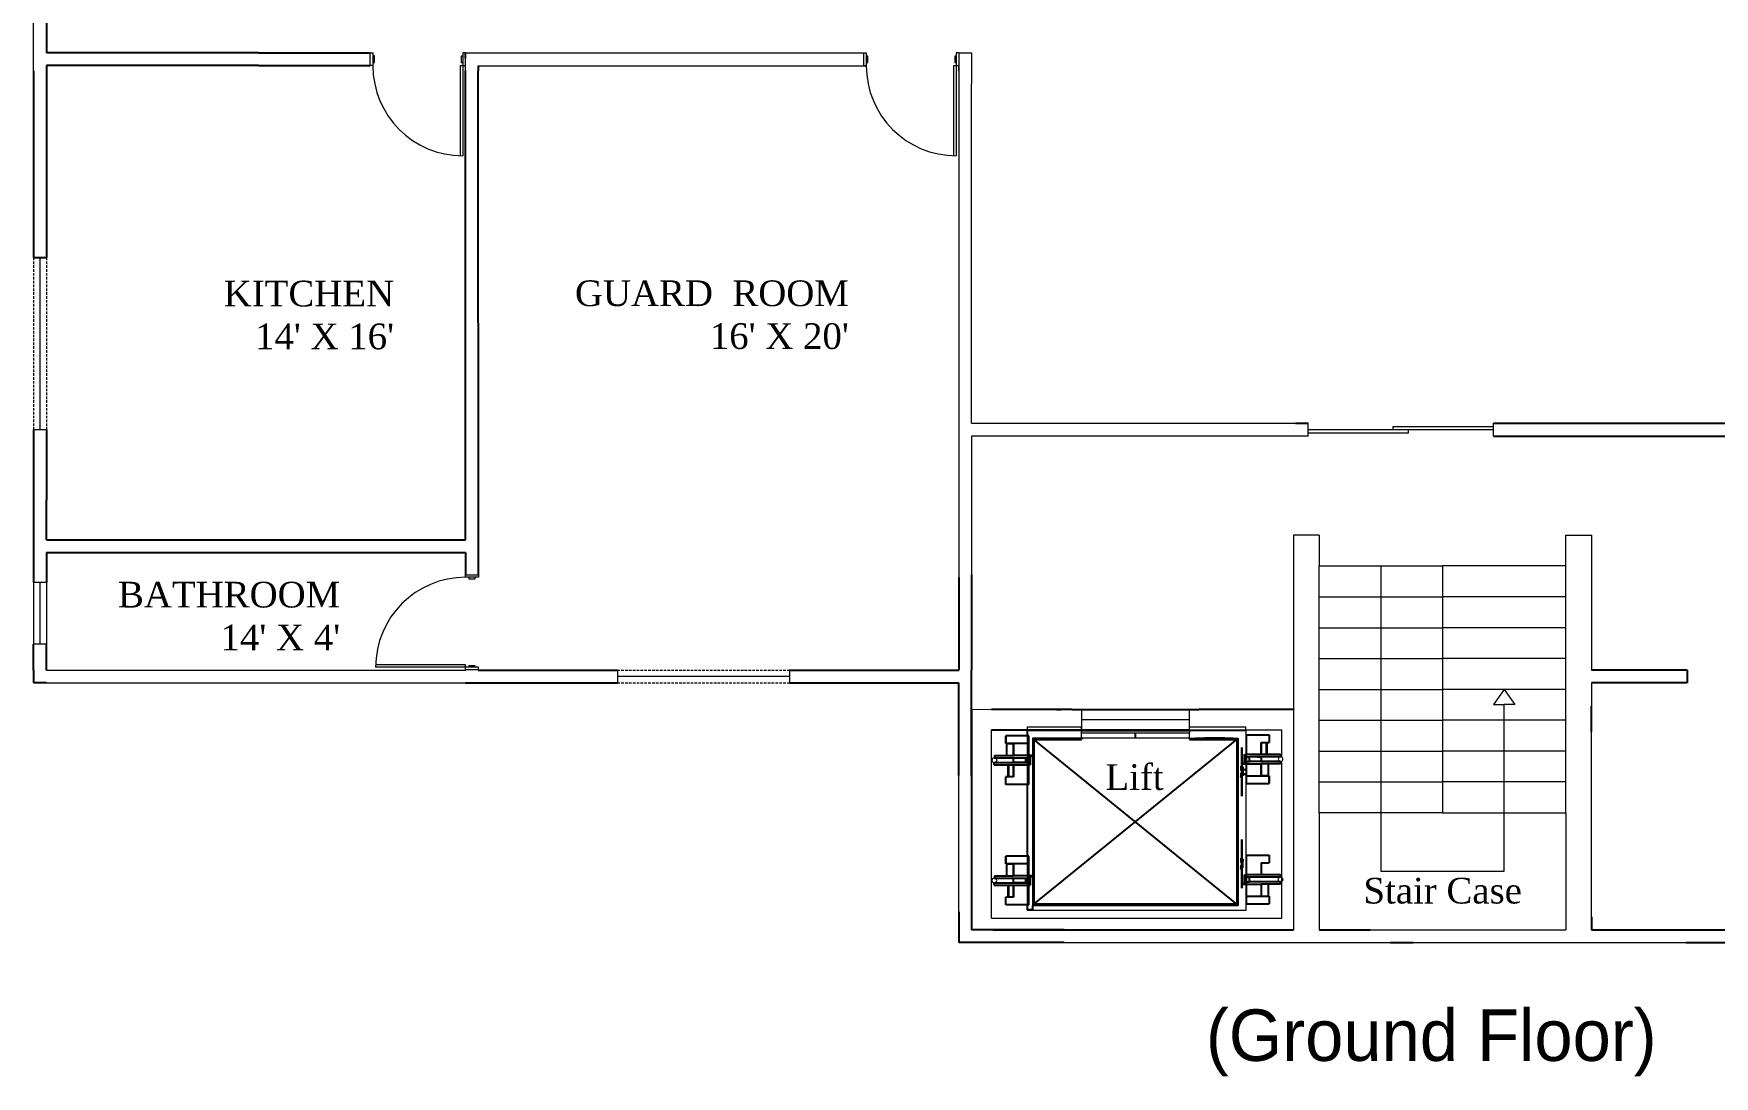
# Model space of a CAD drawing. Header units: inches. Extents: x 335 to 1396, y 98 to 841.
# Drawn here: x 335 to 989, y 98 to 503 of the extents above; entities that cross this region are included whole.
import ezdxf

# ---------------------------------------------------------------- set-up
doc = ezdxf.new("R2010")
doc.units = ezdxf.units.IN
doc.header["$MEASUREMENT"] = 0
doc.linetypes.add('DASHED2', pattern=[0.375, 0.25, -0.125])
doc.linetypes.add('DASHEDX2', pattern=[1.5, 1, -0.5])
doc.layers.add('cut', color=6, linetype='Continuous', lineweight=18)
doc.layers.add('Edges', color=7, linetype='Continuous')

# ---------------------------------------------------------------- blocks, each defined once
blk = doc.blocks.new('Otis elevator pl')
at = {"color": 7}
for p, q in [((149.94, 99.57), (36.94, 99.57)), ((134.57, 91.82), (136.57, 91.82)), ((134.57, 90.07), (134.57, 91.82)), ((136.57, 91.82), (136.57, 92.07)), ((136.57, 91.82), (136.57, 89.9)), ((51.44, 89.52), (42.53, 89.52)), ((42.53, 86.48), (42.53, 89.52)), ((42.94, 86.48), (42.53, 86.48)), ((42.94, 81.85), (42.94, 86.48)), ((45.56, 86.48), (42.94, 86.48)), ((45.56, 81.85), (45.56, 86.48)), ((51.44, 86.48), (45.56, 86.48)), ((51.44, 86.48), (51.44, 89.52)), ((51.44, 81.85), (51.44, 86.48)), ((55.07, 89.57), (54.57, 89.57)), ((55.07, 25.57), (55.07, 89.57)), ((55.07, 89.57), (134.07, 89.57)), ((134.07, 89.57), (134.07, 90.07)), ((134.07, 25.57), (134.07, 89.57)), ((136.07, 89.9), (136.57, 89.9)), ((136.07, 89.9), (136.07, 82.21)), ((136.07, 89.9), (136.07, 84.15)), ((136.57, 82.21), (136.57, 89.9)), ((136.57, 89.9), (144.98, 89.9)), ((141.95, 86.88), (144.98, 86.88)), ((141.95, 86.88), (141.95, 82.21)), ((141.95, 82.21), (141.95, 86.88)), ((141.95, 82.21), (141.95, 86.88)), ((143.81, 86.88), (143.81, 82.21)), ((143.81, 86.88), (143.81, 82.21)), ((144.22, 82.21), (144.22, 86.88)), ((144.22, 82.21), (144.22, 86.88)), ((144.98, 89.9), (144.98, 86.88)), ((38.06, 78.24), (38.06, 79.11)), ((38.06, 79.11), (50.16, 79.11)), ((38.11, 81.85), (38.11, 80.95)), ((38.11, 81.85), (42.94, 81.85)), ((38.11, 80.95), (50.16, 80.95)), ((39.06, 80.04), (38.97, 80.04)), ((42.94, 81.85), (45.56, 81.85)), ((51.44, 81.85), (45.56, 81.85)), ((50.16, 80.95), (50.16, 79.11)), ((51, 80.95), (50.16, 80.95)), ((50.16, 79.11), (51, 79.11)), ((51.44, 80.95), (51, 80.95)), ((51.44, 79.11), (51, 79.11)), ((51.57, 81.85), (51.44, 81.85)), ((51.44, 80.95), (51.44, 81.58)), ((51.44, 81.58), (51.57, 81.58)), ((51.44, 79.11), (51.44, 80.95)), ((51.57, 80.95), (51.44, 80.95)), ((51.44, 78.24), (51.44, 79.11)), ((51.44, 79.11), (51.57, 79.11)), ((53.02, 81.85), (51.57, 81.85)), ((51.57, 81.58), (51.84, 81.58)), ((51.84, 80.95), (51.57, 80.95)), ((51.57, 79.11), (51.84, 79.11)), ((51.84, 81.58), (51.84, 80.95)), ((51.84, 81.58), (52.06, 81.58)), ((51.84, 80.95), (51.84, 79.11)), ((52.06, 80.95), (51.84, 80.95)), ((51.84, 79.11), (52.06, 79.11)), ((51.84, 79.11), (51.84, 78.24)), ((52.06, 81.58), (52.06, 80.95)), ((53.02, 81.58), (52.06, 81.58)), ((52.06, 80.95), (52.06, 79.11)), ((52.06, 79.11), (52.06, 78.24)), ((53.02, 81.85), (53.02, 81.58)), ((53.13, 83.44), (53.13, 80.4)), ((53.13, 80.4), (53.13, 83.44)), ((53.13, 80.4), (53.13, 75.77)), ((53.13, 75.77), (53.13, 80.4)), ((134.5, 78.6), (134.5, 78.87)), ((134.57, 78.87), (134.5, 78.87)), ((134.5, 78.6), (134.57, 78.6)), ((135.45, 78.87), (134.57, 78.87)), ((134.57, 78.87), (134.57, 78.6)), ((134.57, 78.6), (136.07, 78.6)), ((135.45, 81.34), (135.45, 82.21)), ((135.45, 82.21), (135.67, 82.21)), ((135.45, 82.21), (135.67, 82.21)), ((135.67, 82.21), (135.45, 82.21)), ((135.67, 81.34), (135.45, 81.34)), ((135.45, 79.5), (135.45, 81.34)), ((135.45, 81.34), (135.67, 81.34)), ((135.45, 79.5), (135.67, 79.5)), ((135.45, 78.87), (135.45, 79.5)), ((135.67, 79.5), (135.45, 79.5)), ((135.67, 78.87), (135.45, 78.87)), ((135.45, 78.6), (135.67, 78.6)), ((135.67, 81.34), (135.67, 82.21)), ((135.67, 82.21), (136.07, 82.21)), ((136.07, 82.21), (135.67, 82.21)), ((135.67, 82.21), (136.07, 82.21)), ((135.67, 79.5), (135.67, 81.34)), ((136.07, 81.34), (135.67, 81.34)), ((135.67, 81.34), (136.07, 81.34)), ((135.67, 79.5), (136.07, 79.5)), ((135.67, 78.87), (135.67, 79.5)), ((136.07, 79.5), (135.67, 79.5)), ((136.07, 78.87), (135.67, 78.87)), ((135.67, 78.6), (136.07, 78.6)), ((136.07, 84.15), (136.07, 82.21)), ((136.07, 82.21), (136.07, 81.34)), ((136.07, 82.21), (136.57, 82.21)), ((136.57, 82.21), (136.07, 82.21)), ((136.07, 82.21), (136.07, 81.34)), ((136.07, 82.21), (136.07, 81.34)), ((136.07, 81.34), (136.07, 79.5)), ((136.07, 81.34), (136.51, 81.34)), ((136.07, 81.34), (136.51, 81.34)), ((136.07, 81.34), (136.07, 79.5)), ((136.07, 81.34), (136.07, 79.5)), ((136.07, 79.5), (136.07, 78.87)), ((136.07, 79.5), (136.51, 79.5)), ((136.07, 79.5), (136.07, 78.87)), ((136.51, 79.5), (136.07, 79.5)), ((136.07, 79.5), (136.07, 78.87)), ((136.07, 79.5), (136.07, 78.87)), ((136.07, 78.6), (136.07, 73.97)), ((136.07, 78.6), (136.57, 78.6)), ((136.07, 78.6), (136.07, 73.97)), ((136.51, 81.34), (136.57, 81.34)), ((136.51, 81.34), (136.57, 81.34)), ((136.51, 79.5), (136.51, 81.34)), ((136.51, 79.5), (136.57, 79.5)), ((136.57, 79.5), (136.51, 79.5)), ((136.57, 81.34), (136.57, 82.21)), ((141.95, 82.21), (136.57, 82.21)), ((136.64, 82.21), (136.57, 82.21)), ((136.57, 81.34), (136.57, 79.5)), ((137.35, 81.34), (136.57, 81.34)), ((136.57, 81.34), (137.35, 81.34)), ((137.35, 79.5), (136.57, 79.5)), ((136.57, 78.6), (136.57, 79.5)), ((137.35, 79.5), (136.57, 79.5)), ((136.57, 73.97), (136.57, 78.6)), ((136.57, 78.6), (141.95, 78.6)), ((138.2, 82.21), (136.64, 82.21)), ((137.35, 79.5), (137.35, 81.34)), ((149.46, 81.34), (137.35, 81.34)), ((137.35, 81.34), (138.7, 81.34)), ((149.4, 79.5), (137.35, 79.5)), ((138.7, 79.5), (137.35, 79.5)), ((140.01, 82.21), (138.2, 82.21)), ((138.7, 81.34), (140.27, 81.34)), ((140.27, 79.5), (138.7, 79.5)), ((141.95, 82.21), (140.01, 82.21)), ((141.95, 82.21), (140.01, 82.21)), ((140.27, 81.34), (141.95, 81.34)), ((140.27, 81.34), (141.95, 81.34)), ((141.95, 79.5), (140.27, 79.5)), ((141.95, 79.5), (140.27, 79.5)), ((149.46, 82.21), (141.95, 82.21)), ((143.89, 82.21), (141.95, 82.21)), ((143.89, 82.21), (141.95, 82.21)), ((141.95, 81.34), (141.95, 79.5)), ((141.95, 81.34), (141.95, 79.5)), ((141.95, 78.6), (141.95, 73.97)), ((144.57, 78.6), (141.95, 78.6)), ((141.95, 73.97), (141.95, 78.6)), ((141.95, 73.97), (141.95, 78.6)), ((145.7, 82.21), (143.89, 82.21)), ((145.7, 82.21), (143.89, 82.21)), ((144.57, 78.6), (144.57, 73.97)), ((149.4, 78.6), (144.57, 78.6)), ((147.26, 82.21), (145.7, 82.21)), ((147.26, 82.21), (145.7, 82.21)), ((148.45, 82.21), (147.26, 82.21)), ((148.45, 82.21), (147.26, 82.21)), ((149.2, 82.21), (148.45, 82.21)), ((149.2, 82.21), (148.45, 82.21)), ((149.46, 82.21), (149.2, 82.21)), ((149.46, 82.21), (149.2, 82.21)), ((149.4, 78.6), (149.4, 79.5)), ((149.46, 82.21), (149.46, 81.34)), ((38.06, 78.24), (45.56, 78.24)), ((38.06, 78.24), (38.31, 78.24)), ((38.31, 78.24), (39.06, 78.24)), ((39.06, 78.24), (40.25, 78.24)), ((40.25, 78.24), (41.81, 78.24)), ((45.56, 73.57), (42.53, 73.57)), ((42.53, 70.55), (42.53, 73.57)), ((45.56, 73.57), (45.56, 78.24)), ((45.56, 78.24), (51.44, 78.24)), ((51.57, 78.24), (51.44, 78.24)), ((51.44, 70.55), (51.44, 78.24)), ((51.84, 78.24), (51.57, 78.24)), ((52.06, 78.24), (51.84, 78.24)), ((53.13, 72.16), (52.57, 72.16)), ((52.7, 75.51), (52.89, 75.51)), ((52.7, 75.51), (52.7, 73.04)), ((53.13, 73.04), (52.7, 73.04)), ((52.7, 72.16), (52.7, 73.04)), ((52.7, 72.16), (52.89, 72.16)), ((53.13, 72.16), (52.7, 72.16)), ((52.89, 75.77), (53.13, 75.77)), ((53.13, 75.77), (52.89, 75.77)), ((52.89, 75.51), (53.13, 75.51)), ((53.13, 75.51), (52.89, 75.51)), ((52.89, 74.87), (53.13, 74.87)), ((52.89, 73.04), (53.13, 73.04)), ((53.13, 72.16), (52.89, 72.16)), ((52.89, 72.16), (53.13, 72.16)), ((53.13, 75.77), (53.13, 75.51)), ((53.13, 75.77), (53.54, 75.77)), ((53.54, 75.77), (53.13, 75.77)), ((53.13, 75.51), (53.13, 75.77)), ((53.13, 75.77), (53.13, 75.51)), ((53.13, 75.51), (53.13, 75.77)), ((53.54, 75.51), (53.13, 75.51)), ((53.13, 75.51), (53.54, 75.51)), ((53.13, 75.51), (53.13, 74.87)), ((53.13, 74.87), (53.13, 75.51)), ((53.13, 74.87), (53.13, 75.51)), ((53.13, 75.51), (53.13, 74.87)), ((53.13, 74.87), (53.13, 75.51)), ((53.13, 75.51), (53.13, 74.87)), ((53.13, 74.87), (53.54, 74.87)), ((53.54, 74.87), (53.13, 74.87)), ((53.13, 74.87), (53.13, 73.04)), ((53.13, 73.04), (53.13, 74.87)), ((53.13, 73.04), (53.13, 74.87)), ((53.13, 74.87), (53.13, 73.04)), ((53.13, 73.04), (53.54, 73.04)), ((53.13, 72.16), (53.13, 73.04)), ((53.13, 73.04), (53.13, 72.16)), ((53.13, 72.16), (53.13, 73.04)), ((53.13, 73.04), (53.13, 72.16)), ((53.54, 73.04), (53.13, 73.04)), ((53.13, 73.04), (53.13, 64.48)), ((53.13, 72.16), (53.13, 73.04)), ((53.54, 72.16), (53.13, 72.16)), ((53.13, 70.23), (53.13, 72.16)), ((53.13, 72.16), (53.54, 72.16)), ((53.54, 75.77), (53.76, 75.77)), ((53.76, 75.77), (53.54, 75.77)), ((53.76, 75.51), (53.54, 75.51)), ((53.54, 75.51), (53.76, 75.51)), ((53.76, 74.87), (53.54, 74.87)), ((53.54, 74.87), (53.76, 74.87)), ((53.76, 73.04), (53.54, 73.04)), ((53.54, 73.04), (53.76, 73.04)), ((53.54, 72.16), (53.76, 72.16)), ((53.76, 72.16), (53.54, 72.16)), ((54.57, 75.77), (54.57, 75.51)), ((54.57, 75.51), (54.57, 75.77)), ((136.07, 73.97), (136.07, 70.93)), ((136.07, 73.97), (136.57, 73.97)), ((136.07, 73.97), (136.07, 70.93)), ((136.57, 70.93), (136.57, 73.97)), ((136.57, 73.97), (141.95, 73.97)), ((141.95, 73.97), (144.57, 73.97)), ((144.98, 73.97), (141.95, 73.97)), ((144.98, 73.97), (141.95, 73.97)), ((144.22, 73.97), (143.89, 73.97)), ((144.22, 73.97), (143.89, 73.97)), ((144.49, 73.97), (144.22, 73.97)), ((144.49, 73.97), (144.22, 73.97)), ((144.57, 73.97), (144.49, 73.97)), ((144.57, 73.97), (144.49, 73.97)), ((144.57, 73.97), (144.98, 73.97)), ((144.98, 73.97), (144.98, 70.93)), ((144.98, 73.93), (144.98, 73.97)), ((144.98, 70.93), (144.98, 73.97)), ((144.98, 73.93), (144.98, 73.97)), ((144.98, 70.93), (144.98, 73.97)), ((144.98, 73.93), (144.98, 73.94)), ((144.98, 73.93), (144.98, 73.94)), ((51.44, 70.55), (42.53, 70.55)), ((53.13, 64.48), (53.13, 70.23)), ((136.07, 70.93), (136.57, 70.93)), ((136.57, 70.93), (136.57, 43.09)), ((136.57, 70.93), (144.98, 70.93)), ((53.13, 44.59), (53.13, 47.63)), ((53.13, 47.63), (53.13, 44.59)), ((51.44, 42.71), (42.53, 42.71)), ((42.53, 39.67), (42.53, 42.71)), ((42.53, 42.71), (42.53, 39.67)), ((42.53, 39.71), (42.53, 39.67)), ((42.53, 39.71), (42.53, 39.7)), ((42.94, 39.67), (42.53, 39.67)), ((42.53, 39.67), (45.56, 39.67)), ((42.94, 35.04), (42.94, 39.67)), ((45.56, 39.67), (42.94, 39.67)), ((42.94, 39.67), (43.03, 39.67)), ((43.03, 39.67), (43.29, 39.67)), ((43.29, 39.67), (43.62, 39.67)), ((45.56, 35.04), (45.56, 39.67)), ((51.44, 39.67), (45.56, 39.67)), ((45.56, 39.67), (45.56, 35.04)), ((51.44, 39.67), (51.44, 42.71)), ((51.44, 35.04), (51.44, 39.67)), ((53.13, 39.69), (52.7, 39.69)), ((52.7, 39.06), (52.7, 39.69)), ((52.7, 39.69), (53.13, 39.69)), ((52.7, 39.06), (52.7, 39.69)), ((52.7, 39.69), (52.89, 39.69)), ((52.89, 39.69), (52.7, 39.69)), ((52.89, 39.96), (53.13, 39.96)), ((52.89, 39.96), (53.13, 39.96)), ((53.13, 39.69), (52.89, 39.69)), ((52.89, 39.69), (53.13, 39.69)), ((53.13, 39.96), (53.13, 44.59)), ((53.13, 44.59), (53.13, 39.96)), ((53.13, 39.69), (53.13, 39.96)), ((53.13, 39.96), (53.13, 39.69)), ((53.54, 39.96), (53.13, 39.96)), ((53.13, 39.96), (53.54, 39.96)), ((53.13, 39.96), (53.13, 39.69)), ((53.13, 39.69), (53.13, 39.96)), ((53.13, 39.06), (53.13, 39.69)), ((53.13, 39.69), (53.13, 39.06)), ((53.13, 39.69), (53.13, 39.06)), ((53.13, 39.06), (53.13, 39.69)), ((53.13, 39.69), (53.13, 39.06)), ((53.13, 39.06), (53.13, 39.69)), ((53.13, 39.69), (53.54, 39.69)), ((53.54, 39.69), (53.13, 39.69)), ((53.54, 39.96), (53.76, 39.96)), ((53.76, 39.96), (53.54, 39.96)), ((53.76, 39.69), (53.54, 39.69)), ((53.54, 39.69), (53.76, 39.69)), ((54.57, 39.69), (54.57, 39.96)), ((54.57, 39.96), (54.57, 39.69)), ((136.07, 43.09), (136.57, 43.09)), ((136.07, 43.09), (136.07, 35.4)), ((136.07, 43.09), (136.07, 37.34)), ((136.57, 35.4), (136.57, 43.09)), ((136.57, 43.09), (144.98, 43.09)), ((141.95, 40.07), (144.98, 40.07)), ((141.95, 40.07), (141.95, 35.4)), ((141.95, 35.4), (141.95, 40.07)), ((143.81, 40.07), (143.81, 35.4)), ((144.22, 35.4), (144.22, 40.07)), ((144.98, 43.09), (144.98, 40.07)), ((38.11, 35.04), (38.11, 34.13)), ((38.11, 35.04), (42.94, 35.04)), ((38.11, 34.13), (50.16, 34.13)), ((42.94, 35.04), (45.56, 35.04)), ((51.44, 35.04), (45.56, 35.04)), ((45.56, 32.3), (45.56, 34.13)), ((45.56, 34.13), (47.24, 34.13)), ((50.16, 34.13), (50.16, 32.3)), ((51.44, 34.13), (50.16, 34.13)), ((51.57, 35.04), (51.44, 35.04)), ((51.44, 34.13), (51.44, 34.77)), ((51.44, 34.77), (51.57, 34.77)), ((51.44, 32.3), (51.44, 34.13)), ((51.57, 34.13), (51.44, 34.13)), ((53.02, 35.04), (51.57, 35.04)), ((51.57, 34.77), (51.84, 34.77)), ((51.84, 34.13), (51.57, 34.13)), ((51.84, 34.77), (51.84, 34.13)), ((51.84, 34.77), (52.06, 34.77)), ((51.84, 34.13), (51.84, 32.3)), ((52.06, 34.13), (51.84, 34.13)), ((51.86, 39.06), (52.7, 39.06)), ((52.7, 39.06), (51.86, 39.06)), ((52.7, 37.23), (51.86, 37.23)), ((52.06, 34.77), (52.06, 34.13)), ((53.02, 34.77), (52.06, 34.77)), ((52.06, 34.13), (52.06, 32.3)), ((53.13, 36.35), (52.57, 36.35)), ((52.57, 36.35), (53.13, 36.35)), ((52.7, 39.06), (53.13, 39.06)), ((53.13, 39.06), (52.7, 39.06)), ((52.7, 39.06), (52.7, 37.23)), ((52.7, 37.23), (52.7, 39.06)), ((52.89, 39.06), (52.7, 39.06)), ((52.7, 39.06), (52.89, 39.06)), ((52.7, 37.23), (52.7, 36.35)), ((52.7, 36.35), (52.7, 37.23)), ((52.89, 37.23), (52.7, 37.23)), ((52.7, 37.23), (53.13, 37.23)), ((52.7, 37.23), (52.89, 37.23)), ((53.13, 36.35), (52.7, 36.35)), ((52.7, 36.35), (52.89, 36.35)), ((52.89, 36.35), (52.7, 36.35)), ((52.7, 36.35), (53.13, 36.35)), ((52.89, 39.06), (53.13, 39.06)), ((53.13, 39.06), (52.89, 39.06)), ((53.13, 37.23), (52.89, 37.23)), ((52.89, 37.23), (53.13, 37.23)), ((52.89, 36.35), (53.13, 36.35)), ((53.13, 36.35), (52.89, 36.35)), ((53.02, 35.04), (53.02, 34.77)), ((53.13, 39.06), (53.13, 37.23)), ((53.13, 37.23), (53.13, 39.06)), ((53.13, 39.06), (53.54, 39.06)), ((53.13, 39.06), (53.13, 37.23)), ((53.13, 37.23), (53.13, 39.06)), ((53.54, 39.06), (53.13, 39.06)), ((53.13, 36.35), (53.13, 37.23)), ((53.13, 37.23), (53.13, 36.35)), ((53.13, 37.23), (53.13, 36.35)), ((53.13, 36.35), (53.13, 37.23)), ((53.54, 37.23), (53.13, 37.23)), ((53.13, 36.35), (53.13, 37.23)), ((53.13, 37.23), (53.13, 36.35)), ((53.13, 37.23), (53.54, 37.23)), ((53.13, 36.35), (53.54, 36.35)), ((53.13, 36.35), (53.13, 34.41)), ((53.13, 34.41), (53.13, 36.35)), ((53.54, 36.35), (53.13, 36.35)), ((53.13, 34.41), (53.13, 28.66)), ((53.13, 28.66), (53.13, 34.41)), ((53.54, 39.06), (53.76, 39.06)), ((53.76, 39.06), (53.54, 39.06)), ((53.76, 37.23), (53.54, 37.23)), ((53.54, 37.23), (53.76, 37.23)), ((53.76, 36.35), (53.54, 36.35)), ((53.54, 36.35), (53.76, 36.35)), ((135.45, 34.52), (135.45, 35.4)), ((135.45, 35.4), (135.67, 35.4)), ((135.67, 35.4), (135.45, 35.4)), ((135.45, 35.4), (135.67, 35.4)), ((135.67, 34.52), (135.45, 34.52)), ((135.45, 32.69), (135.45, 34.52)), ((135.45, 34.52), (135.67, 34.52)), ((135.67, 34.52), (135.67, 35.4)), ((135.67, 35.4), (136.07, 35.4)), ((135.67, 35.4), (136.07, 35.4)), ((136.07, 35.4), (135.67, 35.4)), ((135.67, 32.69), (135.67, 34.52)), ((136.07, 34.52), (135.67, 34.52)), ((135.67, 34.52), (136.07, 34.52)), ((136.07, 37.34), (136.07, 35.4)), ((136.07, 35.4), (136.07, 34.52)), ((136.07, 35.4), (136.57, 35.4)), ((136.07, 35.4), (136.07, 34.52)), ((136.07, 35.4), (136.07, 34.52)), ((136.07, 35.4), (136.07, 34.52)), ((136.57, 35.4), (136.07, 35.4)), ((136.07, 34.52), (136.07, 32.69)), ((136.07, 34.52), (136.51, 34.52)), ((136.07, 34.52), (136.51, 34.52)), ((136.07, 34.52), (136.07, 32.69)), ((136.51, 34.52), (136.57, 34.52)), ((136.51, 34.52), (136.51, 32.69)), ((136.51, 34.52), (136.57, 34.52)), ((141.95, 35.4), (136.57, 35.4)), ((136.57, 34.52), (136.57, 35.4)), ((136.64, 35.4), (136.57, 35.4)), ((136.57, 34.52), (136.57, 32.69)), ((137.35, 34.52), (136.57, 34.52)), ((136.57, 34.52), (137.35, 34.52)), ((138.2, 35.4), (136.64, 35.4)), ((137.35, 32.69), (137.35, 34.52)), ((149.46, 34.52), (137.35, 34.52)), ((137.35, 34.52), (138.7, 34.52)), ((140.01, 35.4), (138.2, 35.4)), ((138.7, 34.52), (140.27, 34.52)), ((141.95, 35.4), (140.01, 35.4)), ((140.27, 34.52), (141.95, 34.52)), ((149.46, 35.4), (141.95, 35.4)), ((143.89, 35.4), (141.95, 35.4)), ((141.95, 34.52), (141.95, 32.69)), ((145.7, 35.4), (143.89, 35.4)), ((147.26, 35.4), (145.7, 35.4)), ((147.26, 35.4), (145.7, 35.4)), ((148.45, 35.4), (147.26, 35.4)), ((148.45, 35.4), (147.26, 35.4)), ((149.2, 35.4), (148.45, 35.4)), ((149.2, 35.4), (148.45, 35.4)), ((148.45, 33.59), (148.54, 33.59)), ((148.45, 33.59), (148.54, 33.59)), ((149.46, 35.4), (149.2, 35.4)), ((149.46, 35.4), (149.2, 35.4)), ((149.46, 35.4), (149.46, 34.52)), ((38.06, 31.43), (38.06, 32.3)), ((38.06, 32.3), (50.16, 32.3)), ((38.06, 31.43), (45.56, 31.43)), ((38.06, 31.43), (38.31, 31.43)), ((38.31, 31.43), (39.06, 31.43)), ((39.06, 31.43), (40.25, 31.43)), ((40.25, 31.43), (41.81, 31.43)), ((41.81, 31.43), (43.62, 31.43)), ((45.56, 26.75), (42.53, 26.75)), ((42.53, 23.74), (42.53, 26.75)), ((43.29, 31.43), (43.29, 26.75)), ((43.62, 31.43), (45.56, 31.43)), ((43.71, 26.75), (43.71, 31.43)), ((47.24, 32.3), (45.56, 32.3)), ((45.56, 26.75), (45.56, 31.43)), ((45.56, 31.43), (51.44, 31.43)), ((45.56, 31.43), (47.51, 31.43)), ((45.56, 31.43), (45.56, 26.75)), ((51.44, 32.3), (50.16, 32.3)), ((51.44, 31.43), (51.44, 32.3)), ((51.44, 32.3), (51.57, 32.3)), ((51.57, 31.43), (51.44, 31.43)), ((51.44, 23.74), (51.44, 31.43)), ((51.57, 32.3), (51.84, 32.3)), ((51.84, 31.43), (51.57, 31.43)), ((51.84, 32.3), (52.06, 32.3)), ((51.84, 32.3), (51.84, 31.43)), ((52.06, 31.43), (51.84, 31.43)), ((52.06, 32.3), (52.06, 31.43)), ((134.5, 31.79), (134.5, 32.06)), ((134.57, 32.06), (134.5, 32.06)), ((134.5, 31.79), (134.57, 31.79)), ((135.45, 32.06), (134.57, 32.06)), ((134.57, 32.06), (134.57, 31.79)), ((134.57, 31.79), (136.07, 31.79)), ((135.45, 32.69), (135.67, 32.69)), ((135.45, 32.06), (135.45, 32.69)), ((135.67, 32.69), (135.45, 32.69)), ((135.67, 32.06), (135.45, 32.06)), ((135.45, 31.79), (135.67, 31.79)), ((135.67, 32.69), (136.07, 32.69)), ((135.67, 32.06), (135.67, 32.69)), ((136.07, 32.69), (135.67, 32.69)), ((136.07, 32.06), (135.67, 32.06)), ((135.67, 31.79), (136.07, 31.79)), ((136.07, 32.69), (136.07, 32.06)), ((136.07, 32.69), (136.51, 32.69)), ((136.51, 32.69), (136.07, 32.69)), ((136.07, 32.69), (136.07, 32.06)), ((136.07, 32.69), (136.07, 32.06)), ((136.07, 31.79), (136.07, 27.16)), ((136.07, 31.79), (136.57, 31.79)), ((136.07, 31.79), (136.07, 27.16)), ((136.07, 27.16), (136.07, 24.12)), ((136.07, 27.16), (136.57, 27.16)), ((136.07, 27.16), (136.07, 24.12)), ((136.51, 32.69), (136.57, 32.69)), ((136.57, 32.69), (136.51, 32.69)), ((137.35, 32.69), (136.57, 32.69)), ((136.57, 31.79), (136.57, 32.69)), ((137.35, 32.69), (136.57, 32.69)), ((136.57, 27.16), (136.57, 31.79)), ((136.57, 31.79), (141.95, 31.79)), ((136.57, 24.12), (136.57, 27.16)), ((136.57, 27.16), (141.95, 27.16)), ((149.4, 32.69), (137.35, 32.69)), ((138.7, 32.69), (137.35, 32.69)), ((140.27, 32.69), (138.7, 32.69)), ((141.95, 32.69), (140.27, 32.69)), ((141.95, 31.79), (141.95, 27.16)), ((144.57, 31.79), (141.95, 31.79)), ((141.95, 27.16), (141.95, 31.79)), ((141.95, 27.16), (144.57, 27.16)), ((144.98, 27.16), (141.95, 27.16)), ((144.22, 27.16), (143.89, 27.16)), ((144.49, 27.16), (144.22, 27.16)), ((144.57, 27.16), (144.49, 27.16)), ((144.57, 31.79), (144.57, 27.16)), ((149.4, 31.79), (144.57, 31.79)), ((144.57, 27.16), (144.98, 27.16)), ((144.98, 27.16), (144.98, 24.12)), ((144.98, 24.12), (144.98, 27.16)), ((144.98, 27.12), (144.98, 27.16)), ((144.98, 27.12), (144.98, 27.13)), ((149.4, 31.79), (149.4, 32.69)), ((51.44, 23.74), (42.53, 23.74)), ((54.57, 25.57), (55.07, 25.57)), ((58.26, 25.57), (55.07, 25.57)), ((56.47, 25.07), (56.47, 25.27)), ((73.57, 25.57), (58.26, 25.57)), ((58.26, 25.27), (58.26, 25.57)), ((59.78, 25.07), (67.53, 25.07)), ((71.22, 25.07), (71.22, 25.27)), ((73.57, 25.07), (73.57, 25.57)), ((115.57, 22.07), (73.57, 22.07)), ((115.44, 21.77), (73.57, 21.77)), ((94.57, 25.07), (94.57, 23.07)), ((115.57, 22.07), (115.44, 21.77)), ((115.57, 21.77), (115.44, 21.77)), ((134.07, 25.57), (115.57, 25.57)), ((115.57, 25.07), (115.57, 25.57)), ((136.57, 21.77), (115.57, 21.77)), ((134.07, 25.57), (134.07, 25.07)), ((136.07, 24.12), (136.57, 24.12)), ((136.57, 24.12), (136.57, 22.07)), ((136.57, 24.12), (144.98, 24.12)), ((150.57, 21.77), (136.57, 21.77)), ((33.07, 14.07), (33.07, 13.97)), ((33.07, 13.97), (69.87, 13.97)), ((69.87, 14.07), (119.15, 14.07)), ((69.87, 14.07), (73.57, 14.07)), ((73.57, 14.07), (115.44, 14.07)), ((115.44, 14.07), (119.15, 14.07)), ((119.15, 14.07), (119.15, 13.97)), ((119.15, 13.97), (122.12, 13.97)), ((122.12, 13.97), (122.12, 14.07)), ((122.12, 13.94), (122.12, 13.97)), ((122.12, 13.94), (123.43, 13.94)), ((123.43, 13.94), (123.43, 13.88)), ((125.31, 13.94), (123.43, 13.94)), ((123.43, 13.88), (125.31, 13.88)), ((125.31, 13.94), (125.31, 13.88)), ((125.31, 13.94), (126.62, 13.94)), ((126.62, 13.97), (126.62, 14.07)), ((126.62, 13.97), (150.57, 13.97)), ((126.62, 13.94), (126.62, 13.97)), ((150.57, 13.97), (150.57, 14.07))]:
    blk.add_line(p, q, dxfattribs=at)
at = {"layer": 'cut', "color": 7}
for p, q in [((33.07, 95.07), (33.07, 99.57)), ((33.07, 99.57), (37.57, 99.57)), ((37.57, 99.57), (149.94, 99.57)), ((149.94, 99.57), (158.27, 99.57)), ((158.27, 95.07), (158.27, 99.57)), ((33.07, 21.77), (33.07, 95.07)), ((149.94, 95.07), (37.57, 95.07)), ((37.57, 95.07), (37.57, 80.81)), ((51.57, 81.85), (51.57, 92.07)), ((51.57, 92.07), (136.57, 92.07)), ((150.57, 95.07), (149.94, 95.07)), ((150.57, 95.07), (150.57, 21.77)), ((158.27, 14.07), (158.27, 95.07)), ((54.57, 89.57), (54.57, 90.07)), ((134.07, 90.07), (54.57, 90.07)), ((54.57, 25.57), (54.57, 89.57)), ((134.57, 90.07), (134.07, 90.07)), ((134.57, 78.87), (134.57, 90.07)), ((37.14, 80.03), (37.17, 80.27)), ((37.14, 80.03), (37.17, 79.79)), ((37.26, 80.49), (37.17, 80.27)), ((37.17, 79.79), (37.26, 79.57)), ((37.41, 80.68), (37.26, 80.49)), ((37.26, 79.57), (37.41, 79.38)), ((37.57, 80.81), (37.41, 80.68)), ((37.41, 79.38), (37.57, 79.26)), ((37.6, 80.82), (37.57, 80.81)), ((37.57, 80.81), (37.57, 79.26)), ((37.57, 79.26), (37.6, 79.24)), ((37.57, 79.26), (37.57, 33.99)), ((37.82, 80.92), (37.6, 80.82)), ((37.6, 79.24), (37.82, 79.15)), ((38.06, 80.95), (37.82, 80.92)), ((37.82, 79.15), (38.06, 79.11)), ((38.06, 80.95), (38.29, 80.92)), ((38.29, 79.15), (38.06, 79.11)), ((38.29, 80.92), (38.51, 80.82)), ((38.51, 79.24), (38.29, 79.15)), ((38.51, 80.82), (38.7, 80.68)), ((38.7, 79.38), (38.51, 79.24)), ((38.7, 80.68), (38.85, 80.49)), ((38.85, 79.57), (38.7, 79.38)), ((38.85, 80.49), (38.94, 80.27)), ((38.94, 79.79), (38.85, 79.57)), ((38.94, 80.27), (38.97, 80.03)), ((38.97, 80.03), (38.94, 79.79)), ((51.57, 81.85), (51.57, 81.58)), ((51.57, 81.58), (51.57, 80.95)), ((51.57, 80.95), (51.57, 79.11)), ((51.57, 79.11), (51.57, 78.24)), ((134.57, 78.87), (134.57, 78.6)), ((134.57, 32.06), (134.57, 78.6)), ((148.57, 80.66), (148.54, 80.42)), ((148.54, 80.42), (148.57, 80.18)), ((148.66, 80.88), (148.57, 80.66)), ((148.57, 80.18), (148.66, 79.96)), ((148.81, 81.07), (148.66, 80.88)), ((148.66, 79.96), (148.81, 79.77)), ((149, 81.21), (148.81, 81.07)), ((148.81, 79.77), (149, 79.63)), ((149.22, 81.3), (149, 81.21)), ((149, 79.63), (149.22, 79.54)), ((149.46, 81.34), (149.22, 81.3)), ((149.22, 79.54), (149.46, 79.5)), ((149.69, 81.3), (149.46, 81.34)), ((149.46, 79.5), (149.69, 79.54)), ((149.91, 81.21), (149.69, 81.3)), ((149.69, 79.54), (149.91, 79.63)), ((150.1, 81.07), (149.91, 81.21)), ((149.91, 79.63), (150.1, 79.77)), ((150.25, 80.88), (150.1, 81.07)), ((150.1, 79.77), (150.25, 79.96)), ((150.34, 80.66), (150.25, 80.88)), ((150.25, 79.96), (150.34, 80.18)), ((150.37, 80.42), (150.34, 80.66)), ((150.34, 80.18), (150.37, 80.42)), ((51.57, 35.04), (51.57, 78.24)), ((37.17, 33.46), (37.14, 33.22)), ((37.14, 33.22), (37.17, 32.98)), ((37.26, 33.68), (37.17, 33.46)), ((37.17, 32.98), (37.26, 32.76)), ((37.41, 33.87), (37.26, 33.68)), ((37.26, 32.76), (37.41, 32.57)), ((37.57, 33.99), (37.41, 33.87)), ((37.6, 34.01), (37.57, 33.99)), ((37.82, 34.1), (37.6, 34.01)), ((38.06, 34.13), (37.82, 34.1)), ((38.29, 34.1), (38.06, 34.13)), ((38.51, 34.01), (38.29, 34.1)), ((38.7, 33.87), (38.51, 34.01)), ((38.85, 33.68), (38.7, 33.87)), ((38.7, 32.57), (38.85, 32.76)), ((38.94, 33.46), (38.85, 33.68)), ((38.85, 32.76), (38.94, 32.98)), ((38.97, 33.22), (38.94, 33.46)), ((38.94, 32.98), (38.97, 33.22)), ((51.57, 35.04), (51.57, 34.77)), ((51.57, 34.77), (51.57, 34.13)), ((51.57, 34.13), (51.57, 32.3)), ((148.54, 33.61), (148.57, 33.84)), ((148.57, 33.37), (148.54, 33.61)), ((148.57, 33.84), (148.66, 34.07)), ((148.66, 33.15), (148.57, 33.37)), ((148.66, 34.07), (148.81, 34.26)), ((148.81, 32.96), (148.66, 33.15)), ((148.81, 34.26), (149, 34.4)), ((149, 32.81), (148.81, 32.96)), ((149, 34.4), (149.22, 34.49)), ((149.22, 32.72), (149, 32.81)), ((149.22, 34.49), (149.46, 34.52)), ((149.46, 32.69), (149.22, 32.72)), ((149.69, 34.49), (149.46, 34.52)), ((149.46, 32.69), (149.69, 32.72)), ((149.91, 34.4), (149.69, 34.49)), ((149.69, 32.72), (149.91, 32.81)), ((150.1, 34.26), (149.91, 34.4)), ((149.91, 32.81), (150.1, 32.96)), ((150.25, 34.07), (150.1, 34.26)), ((150.1, 32.96), (150.25, 33.15)), ((150.34, 33.84), (150.25, 34.07)), ((150.25, 33.15), (150.34, 33.37)), ((150.37, 33.61), (150.34, 33.84)), ((150.37, 33.61), (150.34, 33.37)), ((37.41, 32.57), (37.57, 32.44)), ((37.57, 32.44), (37.6, 32.42)), ((37.57, 32.44), (37.57, 21.77)), ((37.6, 32.42), (37.82, 32.33)), ((37.82, 32.33), (38.06, 32.3)), ((38.06, 32.3), (38.29, 32.33)), ((38.29, 32.33), (38.51, 32.42)), ((38.51, 32.42), (38.7, 32.57)), ((51.57, 32.3), (51.57, 31.43)), ((51.57, 22.07), (51.57, 31.43)), ((134.57, 32.06), (134.57, 31.79)), ((134.57, 25.07), (134.57, 31.79)), ((33.07, 14.07), (33.07, 21.77)), ((51.57, 21.77), (37.57, 21.77)), ((73.57, 22.07), (51.57, 22.07)), ((51.57, 22.07), (51.57, 21.77)), ((51.57, 21.77), (51.57, 20.63)), ((73.57, 21.77), (51.57, 21.77)), ((73.57, 20.63), (51.57, 20.63)), ((54.57, 25.07), (54.57, 25.57)), ((56.47, 25.07), (54.57, 25.07)), ((58.26, 25.27), (56.47, 25.27)), ((56.47, 25.07), (71.22, 25.07)), ((71.22, 25.27), (58.26, 25.27)), ((73.57, 25.07), (71.22, 25.07)), ((73.57, 25.07), (94.57, 25.07)), ((73.57, 25.07), (73.57, 23.07)), ((73.57, 23.07), (94.57, 23.07)), ((73.57, 22.07), (73.57, 23.07)), ((73.57, 22.07), (73.57, 21.77)), ((73.57, 21.77), (73.57, 20.63)), ((73.57, 20.63), (73.57, 17.92)), ((94.57, 25.07), (115.57, 25.07)), ((94.57, 23.07), (115.57, 23.07)), ((115.44, 21.77), (115.44, 17.92)), ((115.57, 25.07), (134.07, 25.07)), ((115.57, 25.07), (115.57, 23.07)), ((115.57, 23.07), (115.57, 22.07)), ((136.57, 22.07), (115.57, 22.07)), ((115.57, 22.07), (115.57, 21.77)), ((115.57, 21.77), (115.57, 20.63)), ((136.57, 20.63), (115.57, 20.63)), ((134.07, 25.07), (134.57, 25.07)), ((136.57, 22.07), (136.57, 21.77)), ((136.57, 21.77), (136.57, 20.63)), ((33.07, 14.07), (69.87, 14.07)), ((69.87, 14.07), (69.87, 13.97)), ((69.87, 13.97), (73.57, 13.97)), ((73.57, 17.92), (73.57, 14.07)), ((73.57, 17.92), (115.44, 17.92)), ((73.57, 14.07), (73.57, 13.97)), ((115.44, 17.92), (115.44, 14.07)), ((115.44, 14.07), (115.44, 13.97)), ((119.15, 13.97), (115.44, 13.97)), ((119.15, 14.07), (122.12, 14.07)), ((122.12, 14.07), (126.62, 14.07)), ((126.62, 14.07), (150.57, 14.07)), ((150.57, 13.97), (158.27, 14.07))]:
    blk.add_line(p, q, dxfattribs=at)
blk = doc.blocks.new('lift')
at = {"layer": 'Edges'}
blk.add_blockref('Otis elevator pl', (-93.76, -99.57), dxfattribs=at)

msp = doc.modelspace()

# ---------------------------------------------------------------- linework, layer by layer
at = {"linetype": 'Continuous', "lineweight": 13}
for p, q in [((335.18, 488.58), (335.18, 517.08)), ((466.2, 490.64), (466.2, 495.64)), ((466.2, 495.64), (467.2, 495.64)), ((467.2, 490.64), (466.2, 490.64)), ((467.2, 495.64), (467.2, 490.64)), ((467.8, 494.39), (467.2, 494.39)), ((467.2, 491.89), (467.8, 491.89)), ((467.8, 491.89), (467.8, 494.39)), ((501.18, 490.58), (501.18, 455.6)), ((503.18, 490.58), (501.18, 490.58)), ((502.18, 494.33), (501.58, 494.33)), ((501.58, 494.33), (501.58, 491.83)), ((501.58, 491.83), (502.18, 491.83)), ((503.18, 495.58), (502.18, 495.58)), ((502.18, 495.58), (502.18, 494.33)), ((502.18, 494.33), (502.18, 493.08)), ((502.18, 493.08), (502.18, 491.83)), ((502.18, 491.83), (502.18, 490.58)), ((502.18, 490.58), (502.18, 455.58)), ((658.18, 490.58), (658.18, 495.58)), ((658.18, 495.58), (659.18, 495.58)), ((659.18, 490.58), (658.18, 490.58)), ((659.18, 495.58), (659.18, 490.58)), ((659.78, 494.33), (659.18, 494.33)), ((659.18, 491.83), (659.78, 491.83)), ((659.78, 491.83), (659.78, 494.33)), ((693.18, 490.58), (693.18, 455.6)), ((695.18, 490.58), (693.18, 490.58)), ((694.18, 494.33), (693.58, 494.33)), ((693.58, 494.33), (693.58, 491.83)), ((693.58, 491.83), (694.18, 491.83)), ((695.18, 495.58), (694.18, 495.58)), ((694.18, 495.58), (694.18, 494.33)), ((694.18, 494.33), (694.18, 493.08)), ((694.18, 493.08), (694.18, 491.83)), ((694.18, 491.83), (694.18, 490.58)), ((694.18, 490.58), (694.18, 455.58)), ((695.18, 495.58), (695.18, 490.58)), ((700.18, 351.58), (700.18, 483.58)), ((831.18, 346.58), (700.18, 346.58)), ((700.18, 339.58), (700.18, 292.58)), ((835.39, 308.07), (825.39, 308.07)), ((825.39, 308.07), (825.39, 154.57)), ((835.39, 308.07), (835.39, 296.07)), ((931.39, 296.07), (931.39, 308.07)), ((931.39, 308.07), (941.39, 308.07)), ((941.39, 308.07), (941.39, 296.07)), ((859.39, 296.07), (859.39, 177.32)), ((941.39, 296.07), (941.39, 255.58)), ((503.26, 292.67), (508.26, 292.67)), ((503.26, 291.67), (503.26, 292.67)), ((508.26, 291.67), (503.26, 291.67)), ((504.51, 291.67), (504.51, 291.07)), ((504.51, 291.07), (507.01, 291.07)), ((507.01, 291.07), (507.01, 291.67)), ((508.26, 292.67), (508.26, 291.67)), ((503.26, 256.67), (468.26, 256.67)), ((503.26, 257.67), (468.27, 257.67)), ((503.26, 255.67), (503.26, 257.67)), ((504.51, 256.67), (503.26, 256.67)), ((508.26, 255.67), (503.26, 255.67)), ((507.01, 257.27), (504.51, 257.27)), ((504.51, 257.27), (504.51, 256.67)), ((505.76, 256.67), (504.51, 256.67)), ((507.01, 256.67), (505.76, 256.67)), ((507.01, 256.67), (507.01, 257.27)), ((508.26, 256.67), (507.01, 256.67)), ((508.26, 255.67), (508.26, 256.67)), ((941.39, 250.58), (941.39, 241.57)), ((907.39, 248.07), (903.27, 242.19)), ((903.27, 242.19), (907.39, 242.19)), ((907.39, 248.07), (911.52, 242.19)), ((907.39, 177.32), (907.39, 242.19)), ((911.52, 242.19), (907.39, 242.19)), ((700.18, 213.58), (700.18, 214.58)), ((835.39, 200.07), (835.39, 154.57)), ((931.39, 200.07), (931.39, 154.57)), ((859.39, 177.32), (907.39, 177.32))]:
    msp.add_line(p, q, dxfattribs=at)
for p, q in [((340.18, 511.54), (340.18, 495.62)), ((422.68, 495.62), (340.18, 495.62)), ((340.18, 490.62), (340.18, 415.99)), ((422.68, 490.62), (340.18, 490.62)), ((422.68, 495.62), (427.68, 495.62)), ((422.68, 490.62), (427.68, 490.62)), ((427.68, 495.62), (432.68, 495.62)), ((427.68, 490.62), (432.68, 490.62)), ((432.68, 495.62), (466.2, 495.64)), ((432.68, 490.62), (466.2, 490.64)), ((503.18, 493.58), (503.18, 495.58)), ((508.18, 490.58), (508.18, 488.58)), ((335.18, 488.58), (335.18, 415.99)), ((503.25, 306.24), (503.18, 488.58)), ((508.26, 292.68), (508.18, 488.58)), ((335.18, 415.99), (340.18, 415.99)), ((335.18, 348.99), (335.18, 321.71)), ((340.18, 348.99), (340.18, 321.71)), ((826.18, 351.58), (831.18, 351.58)), ((903.18, 351.58), (1031.17, 351.58)), ((903.18, 346.58), (1031.17, 346.58)), ((335.18, 321.71), (335.18, 289.68)), ((340.18, 306.24), (340.18, 321.71)), ((340.18, 306.24), (503.25, 306.24)), ((340.18, 301.24), (503.25, 301.24)), ((340.18, 301.24), (340.18, 289.68)), ((503.25, 301.24), (503.25, 301.24)), ((503.25, 301.24), (503.26, 292.67)), ((695.18, 291.58), (695.18, 255.58)), ((700.18, 292.58), (700.18, 255.58)), ((335.18, 255.58), (335.18, 265.68)), ((340.18, 255.58), (340.18, 265.68)), ((335.18, 255.58), (335.2, 250.58)), ((503.18, 255.58), (503.26, 255.67)), ((508.18, 255.58), (508.26, 255.67)), ((508.18, 255.58), (561.74, 255.58)), ((508.18, 255.58), (508.18, 255.58)), ((561.74, 255.58), (562.35, 255.58)), ((629.35, 255.58), (695.18, 255.58)), ((700.18, 250.58), (700.18, 255.58)), ((978.58, 255.58), (941.39, 255.58)), ((978.58, 255.58), (978.58, 250.58)), ((340.18, 250.58), (335.2, 250.58)), ((503.18, 250.58), (508.18, 250.58)), ((508.18, 250.58), (562.35, 250.58)), ((629.35, 250.58), (693.21, 250.58)), ((693.21, 250.58), (695.18, 250.58)), ((695.18, 214.58), (695.18, 250.58)), ((700.18, 214.58), (700.18, 250.58)), ((978.58, 250.58), (941.39, 250.58)), ((941.39, 231.57), (941.39, 241.57)), ((803.38, 164.59), (724.38, 228.59)), ((724.38, 164.59), (803.38, 228.59)), ((695.18, 161.58), (695.18, 154.58)), ((700.18, 161.58), (700.18, 154.58)), ((941.39, 159.57), (941.39, 154.57)), ((695.18, 154.58), (695.18, 149.58)), ((736.18, 154.58), (700.18, 154.58)), ((736.18, 154.58), (825.39, 154.58)), ((835.39, 154.58), (855.27, 154.58)), ((941.39, 154.57), (971.27, 154.57)), ((971.27, 154.57), (1031.18, 154.57)), ((700.18, 149.58), (695.18, 149.58)), ((736.18, 149.58), (700.18, 149.58)), ((863.18, 149.58), (871.98, 149.58)), ((978.18, 149.58), (1031.18, 149.58))]:
    msp.add_line(p, q)
at = {"lineweight": 13}
for p, q in [((467.2, 490.64), (467.2, 490.64)), ((503.18, 495.58), (508.18, 495.58)), ((503.18, 488.58), (503.18, 493.58)), ((508.18, 495.58), (659.18, 495.58)), ((508.18, 490.58), (659.18, 490.58)), ((659.18, 490.58), (659.18, 490.58)), ((695.18, 495.58), (695.18, 291.58)), ((695.18, 495.58), (700.18, 495.58)), ((695.18, 488.58), (695.18, 490.58)), ((700.18, 495.58), (700.18, 488.58)), ((700.18, 488.58), (700.18, 483.58)), ((337.68, 348.99), (337.68, 415.99)), ((340.18, 348.99), (335.18, 348.99)), ((700.18, 351.58), (826.18, 351.58)), ((831.18, 350.33), (831.18, 351.58)), ((831.18, 349.08), (831.18, 350.33)), ((831.18, 347.83), (831.18, 349.08)), ((831.18, 349.08), (903.18, 349.08)), ((831.18, 346.58), (831.18, 347.83)), ((831.18, 347.83), (870.18, 347.83)), ((864.18, 350.33), (903.18, 350.33)), ((864.18, 349.08), (864.18, 350.33)), ((870.18, 347.83), (870.18, 349.08)), ((903.18, 346.58), (903.18, 351.58)), ((700.18, 346.58), (700.18, 339.58)), ((835.39, 284.07), (835.39, 296.07)), ((835.39, 296.07), (883.39, 296.07)), ((931.39, 296.07), (883.39, 296.07)), ((883.39, 296.07), (883.39, 200.07)), ((883.39, 296.07), (883.39, 200.07)), ((931.39, 284.07), (931.39, 296.07)), ((340.18, 289.68), (335.18, 289.68)), ((337.68, 265.68), (337.68, 289.68)), ((835.39, 272.07), (835.39, 284.07)), ((835.39, 284.07), (883.39, 284.07)), ((931.39, 284.07), (883.39, 284.07)), ((931.39, 272.07), (931.39, 284.07)), ((835.39, 260.07), (835.39, 272.07)), ((835.39, 272.07), (883.39, 272.07)), ((931.39, 272.07), (883.39, 272.07)), ((931.39, 260.07), (931.39, 272.07)), ((340.18, 265.68), (335.18, 265.68)), ((340.18, 255.58), (503.18, 255.58)), ((562.35, 255.58), (562.35, 250.58)), ((629.35, 255.58), (629.35, 250.58)), ((835.39, 248.07), (835.39, 260.07)), ((835.39, 260.07), (883.39, 260.07)), ((931.39, 260.07), (883.39, 260.07)), ((931.39, 248.07), (931.39, 260.07)), ((340.18, 250.58), (503.18, 250.58)), ((629.35, 253.08), (562.35, 253.08)), ((835.39, 236.07), (835.39, 248.07)), ((835.39, 248.07), (883.39, 248.07)), ((931.39, 248.07), (883.39, 248.07)), ((931.39, 236.07), (931.39, 248.07)), ((835.39, 224.07), (835.39, 236.07)), ((835.39, 236.07), (883.39, 236.07)), ((931.39, 236.07), (883.39, 236.07)), ((931.39, 224.07), (931.39, 236.07)), ((941.39, 159.57), (941.39, 231.57)), ((835.39, 212.07), (835.39, 224.07)), ((835.39, 224.07), (883.39, 224.07)), ((931.39, 224.07), (883.39, 224.07)), ((931.39, 212.07), (931.39, 224.07)), ((695.18, 161.58), (695.18, 214.58)), ((700.18, 161.58), (700.18, 214.58)), ((835.39, 200.07), (835.39, 212.07)), ((835.39, 212.07), (883.39, 212.07)), ((931.39, 212.07), (883.39, 212.07)), ((931.39, 200.07), (931.39, 212.07)), ((883.39, 200.07), (835.39, 200.07)), ((883.39, 200.07), (931.39, 200.07)), ((835.39, 154.57), (911.39, 154.57)), ((911.39, 154.57), (931.39, 154.57)), ((736.18, 149.58), (863.18, 149.58)), ((868.18, 149.58), (978.18, 149.58))]:
    msp.add_line(p, q, dxfattribs=at)
at = {"linetype": 'DASHEDX2', "lineweight": 13}
for p, q in [((335.18, 415.99), (335.18, 348.99)), ((340.18, 415.99), (340.18, 348.99)), ((562.35, 255.58), (629.35, 255.58)), ((562.35, 250.58), (629.35, 250.58))]:
    msp.add_line(p, q, dxfattribs=at)
at = {"linetype": 'DASHED2', "lineweight": 13}
for p, q in [((335.18, 289.68), (335.18, 265.68)), ((340.18, 289.68), (340.18, 265.68))]:
    msp.add_line(p, q, dxfattribs=at)
at = {"linetype": 'Continuous', "lineweight": 13}
for centre, start, end in [((502.18, 490.58), 180, 270), ((694.18, 490.58), 180, 270), ((503.26, 256.67), 90, 180)]:
    msp.add_arc(centre, 35, start, end, dxfattribs=at)

# ---------------------------------------------------------------- block references
at = {"zscale": 10, "rotation": 180}
msp.add_blockref('lift', (764.7, 154.59), dxfattribs=at)

# ---------------------------------------------------------------- texts
at = {"lineweight": 13, "char_height": 10, "attachment_point": 3}
for s, insert, width in [("{\\fTimes New Roman|b0|i0|c0|p18;\\C43;\\c3649492;     KITCHEN\\P         14' X 16'}", (475.45, 407), 115.6628), ("{\\fTimes New Roman|b0|i0|c0|p18;\\C43;\\c3649492;GUARD  ROOM    \\P        16' X 20'}", (652.41, 407.12), 112.942), ("{\\fTimes New Roman|b0|i0|c0|p18;\\C43;\\c3649492;BATHROOM\\P  14' X 4'\\P      }", (454.47, 289.92), 96.6359)]:
    msp.add_mtext(s, dxfattribs=dict(at, insert=insert, width=width))
at = {"linetype": 'Continuous', "lineweight": 13}
for s, insert, char_height, width, attachment_point in [('{\\fTimes New Roman|b0|i0|c0|p18;\\C43;\\c3649492;Lift}', (752.24, 218.98), 10, 62.6887, 1), ('{\\fTimes New Roman|b0|i0|c0|p18;\\C43;\\c3649492;Stair Case}', (852.63, 174.81), 10, 62.6887, 1), ('{\\fTimes New Roman|b1|i0|c0|p18;\\C5; \\fAgency FB|b0|i0|c0|p34;\\H0.7999x;\\C256;(Ground Floor)}', (874.3, 123.6), 25, 464.5671, 2)]:
    msp.add_mtext(s, dxfattribs=dict(at, insert=insert, char_height=char_height, width=width, attachment_point=attachment_point))

doc.saveas('drawing.dxf')
